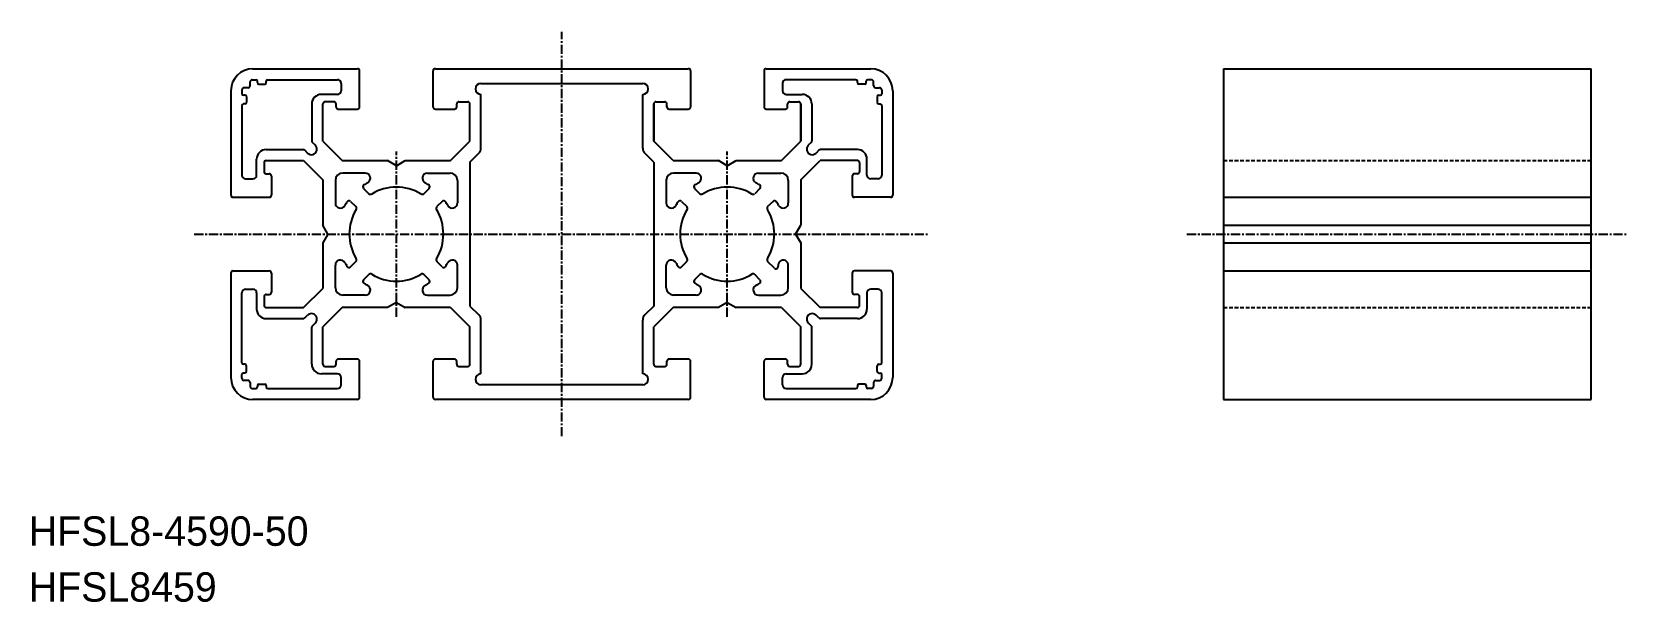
# Model space of a CAD drawing. Extents: x 0 to 217, y 0 to 77.
import ezdxf

# ---------------------------------------------------------------- set-up
doc = ezdxf.new("R2010")
doc.units = 0
doc.linetypes.add('CENTER', pattern=[2, 1.25, -0.25, 0.25, -0.25])
doc.linetypes.add('DASHED', pattern=[0.75, 0.5, -0.25])
doc.layers.get('0').update_dxf_attribs({"linetype": 'CONTINUOUS'})
doc.layers.add('CENTER', color=1, linetype='CENTER')

msp = doc.modelspace()

# ---------------------------------------------------------------- linework, layer by layer
at = {"color": 7, "linetype": 'CONTINUOUS'}
for p, q in [((30.5, 72.5), (44.7, 72.5)), ((45, 67.3), (45, 72.2)), ((55, 67.3), (55, 72.2)), ((55.3, 72.5), (89.7, 72.5)), ((90, 72.2), (90, 67.3)), ((100, 72.2), (100, 67.3)), ((100.3, 72.5), (114.5, 72.5)), ((162.5, 72.5), (162.5, 27.5)), ((162.5, 72.5), (212.5, 72.5)), ((212.5, 27.5), (212.5, 72.5)), ((27.5, 69.5), (27.5, 55.3)), ((29, 69.6), (29, 69.1)), ((29.8, 69.9), (29.3, 69.9)), ((30.1, 70.2), (30.1, 70.7)), ((30.4, 71), (30.9, 71)), ((31.1, 70.6), (31.1, 70.8)), ((31.3, 70.4), (32.1, 70.4)), ((32.3, 70.6), (32.3, 70.8)), ((32.5, 71), (42, 71)), ((42.5, 70.5), (42.5, 69.5)), ((61.5, 70.5), (83.5, 70.5)), ((102.5, 70.5), (102.5, 69.5)), ((112.5, 71), (103, 71)), ((112.7, 70.6), (112.7, 70.8)), ((113.7, 70.4), (112.9, 70.4)), ((113.9, 70.6), (113.9, 70.8)), ((114.6, 71), (114.1, 71)), ((114.9, 70.2), (114.9, 70.7)), ((115.2, 69.9), (115.7, 69.9)), ((116, 69.6), (116, 69.1)), ((117.5, 69.5), (117.5, 55.3)), ((29, 67.5), (29, 58)), ((29.4, 68.9), (29.2, 68.9)), ((29.4, 67.7), (29.2, 67.7)), ((29.6, 68.7), (29.6, 67.9)), ((38.5, 67.7), (38.5, 62.68)), ((42, 69), (39.8, 69)), ((40, 62.62), (40, 67.7)), ((41.5, 68), (40.3, 68)), ((41.8, 67.3), (41.8, 67.7)), ((58.2, 67.3), (58.2, 67.7)), ((58.5, 68), (59.7, 68)), ((60, 62.62), (60, 67.7)), ((61.5, 61.7), (61.5, 69)), ((83.5, 61.7), (83.5, 69)), ((85, 67.7), (85, 62.62)), ((85, 62.62), (85, 67.7)), ((85.3, 68), (86.5, 68)), ((86.8, 67.3), (86.8, 67.7)), ((103, 69), (105.2, 69)), ((103.2, 67.3), (103.2, 67.7)), ((103.5, 68), (104.7, 68)), ((105, 67.7), (105, 62.62)), ((105, 62.62), (105, 67.7)), ((106.5, 67.7), (106.5, 62.68)), ((115.4, 68.7), (115.4, 67.9)), ((115.6, 68.9), (115.8, 68.9)), ((115.6, 67.7), (115.8, 67.7)), ((116, 67.5), (116, 58)), ((42.1, 67), (44.7, 67)), ((55.3, 67), (57.9, 67)), ((87.1, 67), (89.7, 67)), ((100.3, 67), (102.9, 67)), ((32.3, 61.5), (37.32, 61.5)), ((37.53, 61.41), (37.92, 61.02)), ((38.59, 62.47), (38.98, 62.08)), ((40, 62.62), (42.62, 60)), ((57.38, 60), (60, 62.62)), ((60, 59.79), (61.21, 60.99)), ((85, 59.79), (83.79, 60.99)), ((87.62, 60), (85, 62.62)), ((102.38, 60), (105, 62.62)), ((106.41, 62.47), (106.02, 62.08)), ((107.47, 61.41), (107.08, 61.02)), ((112.7, 61.5), (107.68, 61.5)), ((31, 58), (31, 60.2)), ((32, 59.7), (32, 58.5)), ((32.3, 60), (37.38, 60)), ((37.38, 60), (40, 57.38)), ((42.62, 60), (48.79, 60)), ((50, 59.3), (48.79, 60)), ((50, 59.3), (51.21, 60)), ((51.21, 60), (57.38, 60)), ((60, 59.79), (60, 40.21)), ((85, 59.79), (85, 40.21)), ((87.62, 60), (93.79, 60)), ((95, 59.3), (93.79, 60)), ((95, 59.3), (96.21, 60)), ((96.21, 60), (102.38, 60)), ((105, 57.38), (107.62, 60)), ((112.7, 60), (107.62, 60)), ((113, 59.7), (113, 58.5)), ((114, 58), (114, 60.2)), ((29.5, 57.5), (30.5, 57.5)), ((32.3, 58.2), (32.7, 58.2)), ((33, 57.9), (33, 55.3)), ((40, 57.38), (40, 51.21)), ((41.7, 57.3), (41.7, 54.23)), ((45.77, 58.3), (42.7, 58.3)), ((54.23, 58.3), (57.3, 58.3)), ((58.3, 57.3), (58.3, 54.23)), ((86.7, 57.3), (86.7, 54.23)), ((90.77, 58.3), (87.7, 58.3)), ((99.23, 58.3), (102.3, 58.3)), ((103.3, 57.3), (103.3, 54.23)), ((105, 57.38), (105, 51.21)), ((112, 57.9), (112, 55.3)), ((112.7, 58.2), (112.3, 58.2)), ((115.5, 57.5), (114.5, 57.5)), ((27.8, 55), (32.7, 55)), ((43.78, 54.45), (44.51, 53.73)), ((45.55, 56.22), (46.27, 55.49)), ((54.45, 56.22), (53.73, 55.49)), ((56.22, 54.45), (55.49, 53.73)), ((88.78, 54.45), (89.51, 53.73)), ((90.55, 56.22), (91.27, 55.49)), ((99.45, 56.22), (98.73, 55.49)), ((101.22, 54.45), (100.49, 53.73)), ((117.2, 55), (112.3, 55)), ((162.5, 55), (212.5, 55)), ((40.7, 50), (40, 51.21)), ((40.7, 50), (40, 48.79)), ((104.3, 50), (105, 51.21)), ((104.3, 50), (105, 48.79)), ((162.5, 51.21), (212.5, 51.21)), ((40, 48.79), (40, 42.62)), ((105, 48.79), (105, 42.62)), ((162.5, 48.79), (212.5, 48.79)), ((41.7, 42.7), (41.7, 45.77)), ((43.78, 45.55), (44.51, 46.27)), ((56.22, 45.55), (55.49, 46.27)), ((58.3, 42.7), (58.3, 45.77)), ((86.7, 42.7), (86.7, 45.77)), ((88.78, 45.55), (89.51, 46.27)), ((101.41, 45.36), (100.49, 46.27)), ((103.3, 42.7), (103.3, 45.77)), ((27.5, 44.7), (27.5, 30.5)), ((27.8, 45), (32.7, 45)), ((33, 44.7), (33, 42.1)), ((45.55, 43.78), (46.27, 44.51)), ((54.45, 43.78), (53.73, 44.51)), ((90.55, 43.78), (91.27, 44.51)), ((99.45, 43.78), (98.73, 44.51)), ((112, 44.7), (112, 42.1)), ((117.2, 45), (112.3, 45)), ((117.5, 44.7), (117.5, 30.5)), ((162.5, 45), (212.5, 45)), ((29, 32.5), (29, 42)), ((29.5, 42.5), (30.5, 42.5)), ((31, 42), (31, 39.8)), ((32, 41.5), (32, 40.3)), ((32.3, 41.8), (32.7, 41.8)), ((37.38, 40), (40, 42.62)), ((45.77, 41.7), (42.7, 41.7)), ((54.23, 41.7), (57.3, 41.7)), ((90.77, 41.7), (87.7, 41.7)), ((99.23, 41.7), (102.3, 41.7)), ((105, 42.62), (107.62, 40)), ((112.7, 41.8), (112.3, 41.8)), ((113, 40.3), (113, 41.5)), ((114, 42), (114, 39.8)), ((115.5, 42.5), (114.5, 42.5)), ((116, 32.5), (116, 42)), ((32.3, 40), (37.38, 40)), ((42.62, 40), (40, 37.38)), ((48.79, 40), (42.62, 40)), ((50, 40.7), (48.79, 40)), ((50, 40.7), (51.21, 40)), ((57.38, 40), (51.21, 40)), ((57.38, 40), (60, 37.38)), ((60, 40.21), (61.21, 39.01)), ((85, 40.21), (83.79, 39.01)), ((87.62, 40), (85, 37.38)), ((93.79, 40), (87.62, 40)), ((95, 40.7), (93.79, 40)), ((95, 40.7), (96.21, 40)), ((102.38, 40), (96.21, 40)), ((102.38, 40), (105, 37.38)), ((112.7, 40), (107.62, 40)), ((32.3, 38.5), (37.32, 38.5)), ((37.53, 38.59), (37.92, 38.98)), ((38.5, 32.3), (38.5, 37.32)), ((38.59, 37.53), (38.98, 37.92)), ((40, 32.3), (40, 37.38)), ((60, 32.3), (60, 37.38)), ((61.5, 31), (61.5, 38.3)), ((83.5, 31), (83.5, 38.3)), ((85, 32.3), (85, 37.38)), ((105, 32.3), (105, 37.38)), ((106.41, 37.53), (106.02, 37.92)), ((106.5, 32.3), (106.5, 37.32)), ((107.47, 38.59), (107.08, 38.98)), ((112.7, 38.5), (107.68, 38.5)), ((41.8, 32.3), (41.8, 32.7)), ((44.7, 33), (42.1, 33)), ((45, 27.8), (45, 32.7)), ((55, 27.8), (55, 32.7)), ((57.9, 33), (55.3, 33)), ((58.2, 32.3), (58.2, 32.7)), ((86.8, 32.3), (86.8, 32.7)), ((89.7, 33), (87.1, 33)), ((90, 27.8), (90, 32.7)), ((100, 27.8), (100, 32.7)), ((102.9, 33), (100.3, 33)), ((103.2, 32.3), (103.2, 32.7)), ((29, 30.4), (29, 30.9)), ((29.4, 32.3), (29.2, 32.3)), ((29.4, 31.1), (29.2, 31.1)), ((29.6, 31.3), (29.6, 32.1)), ((42, 31), (39.8, 31)), ((40.3, 32), (41.5, 32)), ((42.5, 29.5), (42.5, 30.5)), ((58.5, 32), (59.7, 32)), ((85.3, 32), (86.5, 32)), ((102.5, 29.5), (102.5, 30.5)), ((103, 31), (105.2, 31)), ((103.5, 32), (104.7, 32)), ((115.4, 31.3), (115.4, 32.1)), ((115.6, 32.3), (115.8, 32.3)), ((115.6, 31.1), (115.8, 31.1)), ((116, 30.4), (116, 30.9)), ((29.8, 30.1), (29.3, 30.1)), ((30.1, 29.8), (30.1, 29.3)), ((30.4, 29), (30.9, 29)), ((31.1, 29.4), (31.1, 29.2)), ((31.3, 29.6), (32.1, 29.6)), ((32.3, 29.4), (32.3, 29.2)), ((32.5, 29), (42, 29)), ((83.5, 29.5), (61.5, 29.5)), ((103, 29), (112.5, 29)), ((112.7, 29.4), (112.7, 29.2)), ((113.7, 29.6), (112.9, 29.6)), ((113.9, 29.4), (113.9, 29.2)), ((114.6, 29), (114.1, 29)), ((114.9, 29.8), (114.9, 29.3)), ((115.2, 30.1), (115.7, 30.1)), ((44.7, 27.5), (30.5, 27.5)), ((89.7, 27.5), (55.3, 27.5)), ((114.5, 27.5), (100.3, 27.5)), ((162.5, 27.5), (212.5, 27.5))]:
    msp.add_line(p, q, dxfattribs=at)
at = {"color": 3, "linetype": 'DASHED'}
for p, q in [((162.5, 60), (212.5, 60)), ((162.5, 40), (212.5, 40))]:
    msp.add_line(p, q, dxfattribs=at)
at = {"color": 7, "linetype": 'CONTINUOUS'}
for centre, radius, start, end in [((30.5, 69.5), 3, 90, 180), ((44.7, 72.2), 0.3, 0, 90), ((55.3, 72.2), 0.3, 90, 180), ((89.7, 72.2), 0.3, 0, 90), ((100.3, 72.2), 0.3, 90, 180), ((114.5, 69.5), 3, 360, 90), ((29.3, 69.6), 0.3, 90, 180), ((29.8, 70.2), 0.3, 270, 0), ((30.4, 70.7), 0.3, 90, 180), ((30.9, 70.8), 0.2, 0, 90), ((31.3, 70.6), 0.2, 180, 270), ((32.1, 70.6), 0.2, 270, 0), ((32.5, 70.8), 0.2, 90, 180), ((42, 70.5), 0.5, 0, 90), ((42, 69.5), 0.5, 270, 0), ((61.5, 69.75), 0.75, 90, 270), ((83.5, 69.75), 0.75, 270, 90), ((103, 70.5), 0.5, 90, 180), ((103, 69.5), 0.5, 180, 270), ((112.5, 70.8), 0.2, 0, 90), ((112.9, 70.6), 0.2, 180, 270), ((113.7, 70.6), 0.2, 270, 0), ((114.1, 70.8), 0.2, 90, 180), ((114.6, 70.7), 0.3, 0, 90), ((115.2, 70.2), 0.3, 180, 270), ((115.7, 69.6), 0.3, 0, 90), ((29.2, 69.1), 0.2, 180, 270), ((29.2, 67.5), 0.2, 90, 180), ((29.4, 68.7), 0.2, 0, 90), ((29.4, 67.9), 0.2, 270, 0), ((39.8, 67.7), 1.3, 90, 180), ((40.3, 67.7), 0.3, 90, 180), ((41.5, 67.7), 0.3, 0, 90), ((42.1, 67.3), 0.3, 180, 270), ((44.7, 67.3), 0.3, 270, 0), ((55.3, 67.3), 0.3, 180, 270), ((57.9, 67.3), 0.3, 270, 0), ((58.5, 67.7), 0.3, 90, 180), ((59.7, 67.7), 0.3, 0, 90), ((85.3, 67.7), 0.3, 90, 180), ((86.5, 67.7), 0.3, 360, 90), ((87.1, 67.3), 0.3, 180, 270), ((89.7, 67.3), 0.3, 270, 0), ((100.3, 67.3), 0.3, 180, 270), ((102.9, 67.3), 0.3, 270, 0), ((103.5, 67.7), 0.3, 90, 180), ((104.7, 67.7), 0.3, 0, 90), ((105.2, 67.7), 1.3, 0, 90), ((115.6, 68.7), 0.2, 90, 180), ((115.6, 67.9), 0.2, 180, 270), ((115.8, 69.1), 0.2, 270, 0), ((115.8, 67.5), 0.2, 0, 90), ((32.3, 60.2), 1.3, 90, 180), ((37.32, 61.2), 0.3, 45, 90), ((38.45, 61.55), 0.75, 224.8703, 45), ((38.8, 62.68), 0.3, 180, 225), ((60.5, 61.7), 1, 315, 0), ((84.5, 61.7), 1, 180, 225), ((106.55, 61.55), 0.75, 135, 315.1297), ((106.2, 62.68), 0.3, 315.0003, 0), ((107.68, 61.2), 0.3, 90, 135), ((112.7, 60.2), 1.3, 0, 90), ((32.3, 59.7), 0.3, 90, 180), ((112.7, 59.7), 0.3, 0, 90), ((29.5, 58), 0.5, 180, 270), ((30.5, 58), 0.5, 270, 359.9999), ((32.3, 58.5), 0.3, 180, 270), ((32.7, 57.9), 0.3, 0, 90), ((42.7, 57.3), 1, 90, 180), ((45.76, 56.43), 0.3, 123.3871, 225), ((50, 50), 8, 119.1246, 123.3871), ((45.77, 57.6), 0.7, 299.1246, 90), ((54.23, 57.6), 0.7, 90, 240.8754), ((50, 50), 8, 56.6129, 60.8754), ((54.24, 56.43), 0.3, 315, 56.6129), ((57.3, 57.3), 1, 0, 90), ((87.7, 57.3), 1, 90, 180), ((90.76, 56.43), 0.3, 123.3871, 225), ((95, 50), 8, 119.1246, 123.3871), ((90.77, 57.6), 0.7, 299.1246, 90), ((99.23, 57.6), 0.7, 90, 240.8754), ((95, 50), 8, 56.6129, 60.8754), ((99.24, 56.43), 0.3, 315, 56.6129), ((102.3, 57.3), 1, 0, 90), ((112.3, 57.9), 0.3, 90, 180), ((112.7, 58.5), 0.3, 270, 0), ((114.5, 58), 0.5, 180.0001, 270), ((115.5, 58), 0.5, 270, 0), ((27.8, 55.3), 0.3, 180, 270), ((32.7, 55.3), 0.3, 270, 0), ((50, 50), 8, 146.6129, 150.8754), ((43.57, 54.24), 0.3, 45, 146.6129), ((46.49, 55.71), 0.3, 225, 301.6238), ((50, 50), 6.4, 58.3762, 121.6238), ((53.51, 55.71), 0.3, 238.3762, 315), ((56.43, 54.24), 0.3, 33.3871, 135), ((50, 50), 8, 29.1246, 33.3871), ((95, 50), 8, 146.6129, 150.8754), ((88.57, 54.24), 0.3, 45, 146.6129), ((91.49, 55.71), 0.3, 225, 301.6238), ((95, 50), 6.4, 58.3762, 121.6238), ((98.51, 55.71), 0.3, 238.3762, 315), ((101.43, 54.24), 0.3, 33.3871, 135), ((95, 50), 8, 29.1246, 33.3871), ((112.3, 55.3), 0.3, 180, 270), ((117.2, 55.3), 0.3, 270, 0), ((42.4, 54.23), 0.7, 180, 330.8754), ((50, 50), 6.4, 148.3762, 211.6238), ((44.29, 53.51), 0.3, 328.3762, 45), ((55.71, 53.51), 0.3, 135, 211.6238), ((50, 50), 6.4, 328.3762, 31.6238), ((57.6, 54.23), 0.7, 209.1246, 360), ((87.4, 54.23), 0.7, 180, 330.8754), ((95, 50), 6.4, 148.3762, 211.6238), ((89.29, 53.51), 0.3, 328.3762, 45), ((100.71, 53.51), 0.3, 135, 211.6238), ((95, 50), 6.4, 328.3762, 31.6238), ((102.6, 54.23), 0.7, 209.1246, 0), ((42.4, 45.77), 0.7, 29.1246, 180), ((50, 50), 8, 209.1246, 213.3871), ((43.57, 45.76), 0.3, 213.3871, 315), ((44.29, 46.49), 0.3, 315, 31.6238), ((55.71, 46.49), 0.3, 148.3762, 224.9999), ((56.43, 45.76), 0.3, 224.9999, 326.6129), ((50, 50), 8, 326.6129, 330.8754), ((57.6, 45.77), 0.7, 0, 150.8754), ((87.4, 45.77), 0.7, 29.1246, 180), ((95, 50), 8, 209.1246, 213.3871), ((88.57, 45.76), 0.3, 213.3871, 315), ((89.29, 46.49), 0.3, 315, 31.6238), ((100.71, 46.49), 0.3, 148.3762, 224.9999), ((101.62, 45.57), 0.3, 224.9999, 11.0836), ((102.6, 45.77), 0.7, 0, 191.0836), ((27.8, 44.7), 0.3, 90, 180), ((32.7, 44.7), 0.3, 0, 90), ((45.76, 43.57), 0.3, 135, 236.6129), ((46.49, 44.29), 0.3, 58.3762, 135), ((50, 50), 6.4, 238.3762, 301.6238), ((53.51, 44.29), 0.3, 45, 121.6238), ((54.24, 43.57), 0.3, 303.3871, 45), ((90.76, 43.57), 0.3, 135, 236.6129), ((91.49, 44.29), 0.3, 58.3762, 135), ((95, 50), 6.4, 238.3762, 301.6238), ((98.51, 44.29), 0.3, 45, 121.6238), ((99.24, 43.57), 0.3, 303.3871, 45), ((112.3, 44.7), 0.3, 90, 180), ((117.2, 44.7), 0.3, 0, 90), ((29.5, 42), 0.5, 90, 180), ((30.5, 42), 0.5, 0, 90), ((32.3, 41.5), 0.3, 90, 180), ((32.7, 42.1), 0.3, 270, 0), ((42.7, 42.7), 1, 180, 270), ((50, 50), 8, 236.6129, 240.8754), ((45.77, 42.4), 0.7, 270, 60.8754), ((54.23, 42.4), 0.7, 119.1246, 270), ((50, 50), 8, 299.1246, 303.3871), ((57.3, 42.7), 1, 270, 0), ((87.7, 42.7), 1, 180, 270), ((95, 50), 8, 236.6129, 240.8754), ((90.77, 42.4), 0.7, 270, 60.8754), ((99.23, 42.4), 0.7, 119.1246, 270), ((95, 50), 8, 299.1246, 303.3871), ((102.3, 42.7), 1, 270, 0), ((112.3, 42.1), 0.3, 180, 270), ((112.7, 41.5), 0.3, 360, 90), ((114.5, 42), 0.5, 90, 180), ((115.5, 42), 0.5, 0, 90), ((32.3, 39.8), 1.3, 180, 270), ((32.3, 40.3), 0.3, 180, 270), ((38.45, 38.45), 0.75, 315, 135.1297), ((106.55, 38.45), 0.75, 44.8703, 225), ((112.7, 40.3), 0.3, 270, 0), ((112.7, 39.8), 1.3, 270, 360), ((37.32, 38.8), 0.3, 270, 315.0002), ((38.8, 37.32), 0.3, 134.9999, 180), ((60.5, 38.3), 1, 0, 45), ((84.5, 38.3), 1, 135, 180), ((106.2, 37.32), 0.3, 0, 45), ((107.68, 38.8), 0.3, 224.9999, 270), ((42.1, 32.7), 0.3, 90, 180), ((44.7, 32.7), 0.3, 0, 90), ((55.3, 32.7), 0.3, 90, 180), ((57.9, 32.7), 0.3, 0, 90), ((87.1, 32.7), 0.3, 90, 180), ((89.7, 32.7), 0.3, 0, 90), ((100.3, 32.7), 0.3, 90, 180), ((102.9, 32.7), 0.3, 0, 90), ((30.5, 30.5), 3, 180, 270), ((29.2, 32.5), 0.2, 180, 270), ((29.2, 30.9), 0.2, 90, 180), ((29.3, 30.4), 0.3, 180, 270.0002), ((29.4, 32.1), 0.2, 0, 90), ((29.4, 31.3), 0.2, 270, 360), ((39.8, 32.3), 1.3, 180, 270), ((40.3, 32.3), 0.3, 180, 270), ((41.5, 32.3), 0.3, 270, 0), ((42, 30.5), 0.5, 0, 90), ((58.5, 32.3), 0.3, 180, 270), ((59.7, 32.3), 0.3, 270, 0), ((61.5, 30.25), 0.75, 90, 270), ((83.5, 30.25), 0.75, 270, 90), ((85.3, 32.3), 0.3, 180, 270), ((86.5, 32.3), 0.3, 270, 0), ((103, 30.5), 0.5, 90, 180), ((103.5, 32.3), 0.3, 180, 270), ((104.7, 32.3), 0.3, 270, 360), ((105.2, 32.3), 1.3, 270, 0), ((114.5, 30.5), 3, 270, 0), ((115.6, 32.1), 0.2, 90, 180), ((115.6, 31.3), 0.2, 180, 270), ((115.7, 30.4), 0.3, 270, 0), ((115.8, 32.5), 0.2, 270, 0), ((115.8, 30.9), 0.2, 0, 90), ((29.8, 29.8), 0.3, 0, 90.0002), ((30.4, 29.3), 0.3, 180, 270), ((30.9, 29.2), 0.2, 270, 0), ((31.3, 29.4), 0.2, 90, 180), ((32.1, 29.4), 0.2, 0, 90), ((32.5, 29.2), 0.2, 180, 270), ((42, 29.5), 0.5, 270, 360), ((103, 29.5), 0.5, 180, 270), ((112.5, 29.2), 0.2, 270, 0), ((112.9, 29.4), 0.2, 90, 180), ((113.7, 29.4), 0.2, 360, 90), ((114.1, 29.2), 0.2, 180, 270), ((114.6, 29.3), 0.3, 270, 0), ((115.2, 29.8), 0.3, 90, 180), ((44.7, 27.8), 0.3, 270, 0), ((55.3, 27.8), 0.3, 180, 270), ((89.7, 27.8), 0.3, 270, 0), ((100.3, 27.8), 0.3, 180, 270)]:
    msp.add_arc(centre, radius, start, end, dxfattribs=at)
at = {"layer": 'CENTER', "color": 1, "linetype": 'CENTER'}
for p, q in [((72.5, 22.5), (72.5, 77.5)), ((50, 38.75), (50, 61.25)), ((95, 38.75), (95, 61.25)), ((22.5, 50), (122.5, 50)), ((157.5, 50), (217.5, 50))]:
    msp.add_line(p, q, dxfattribs=at)

# ---------------------------------------------------------------- texts
at = {"color": 7, "linetype": 'CONTINUOUS'}
for s, p in [('HFSL8-4590-50', (0, 7.6)), ('HFSL8459', (0, 0))]:
    msp.add_text(s, height=4, dxfattribs=at).set_placement(p)

doc.saveas('drawing.dxf')
